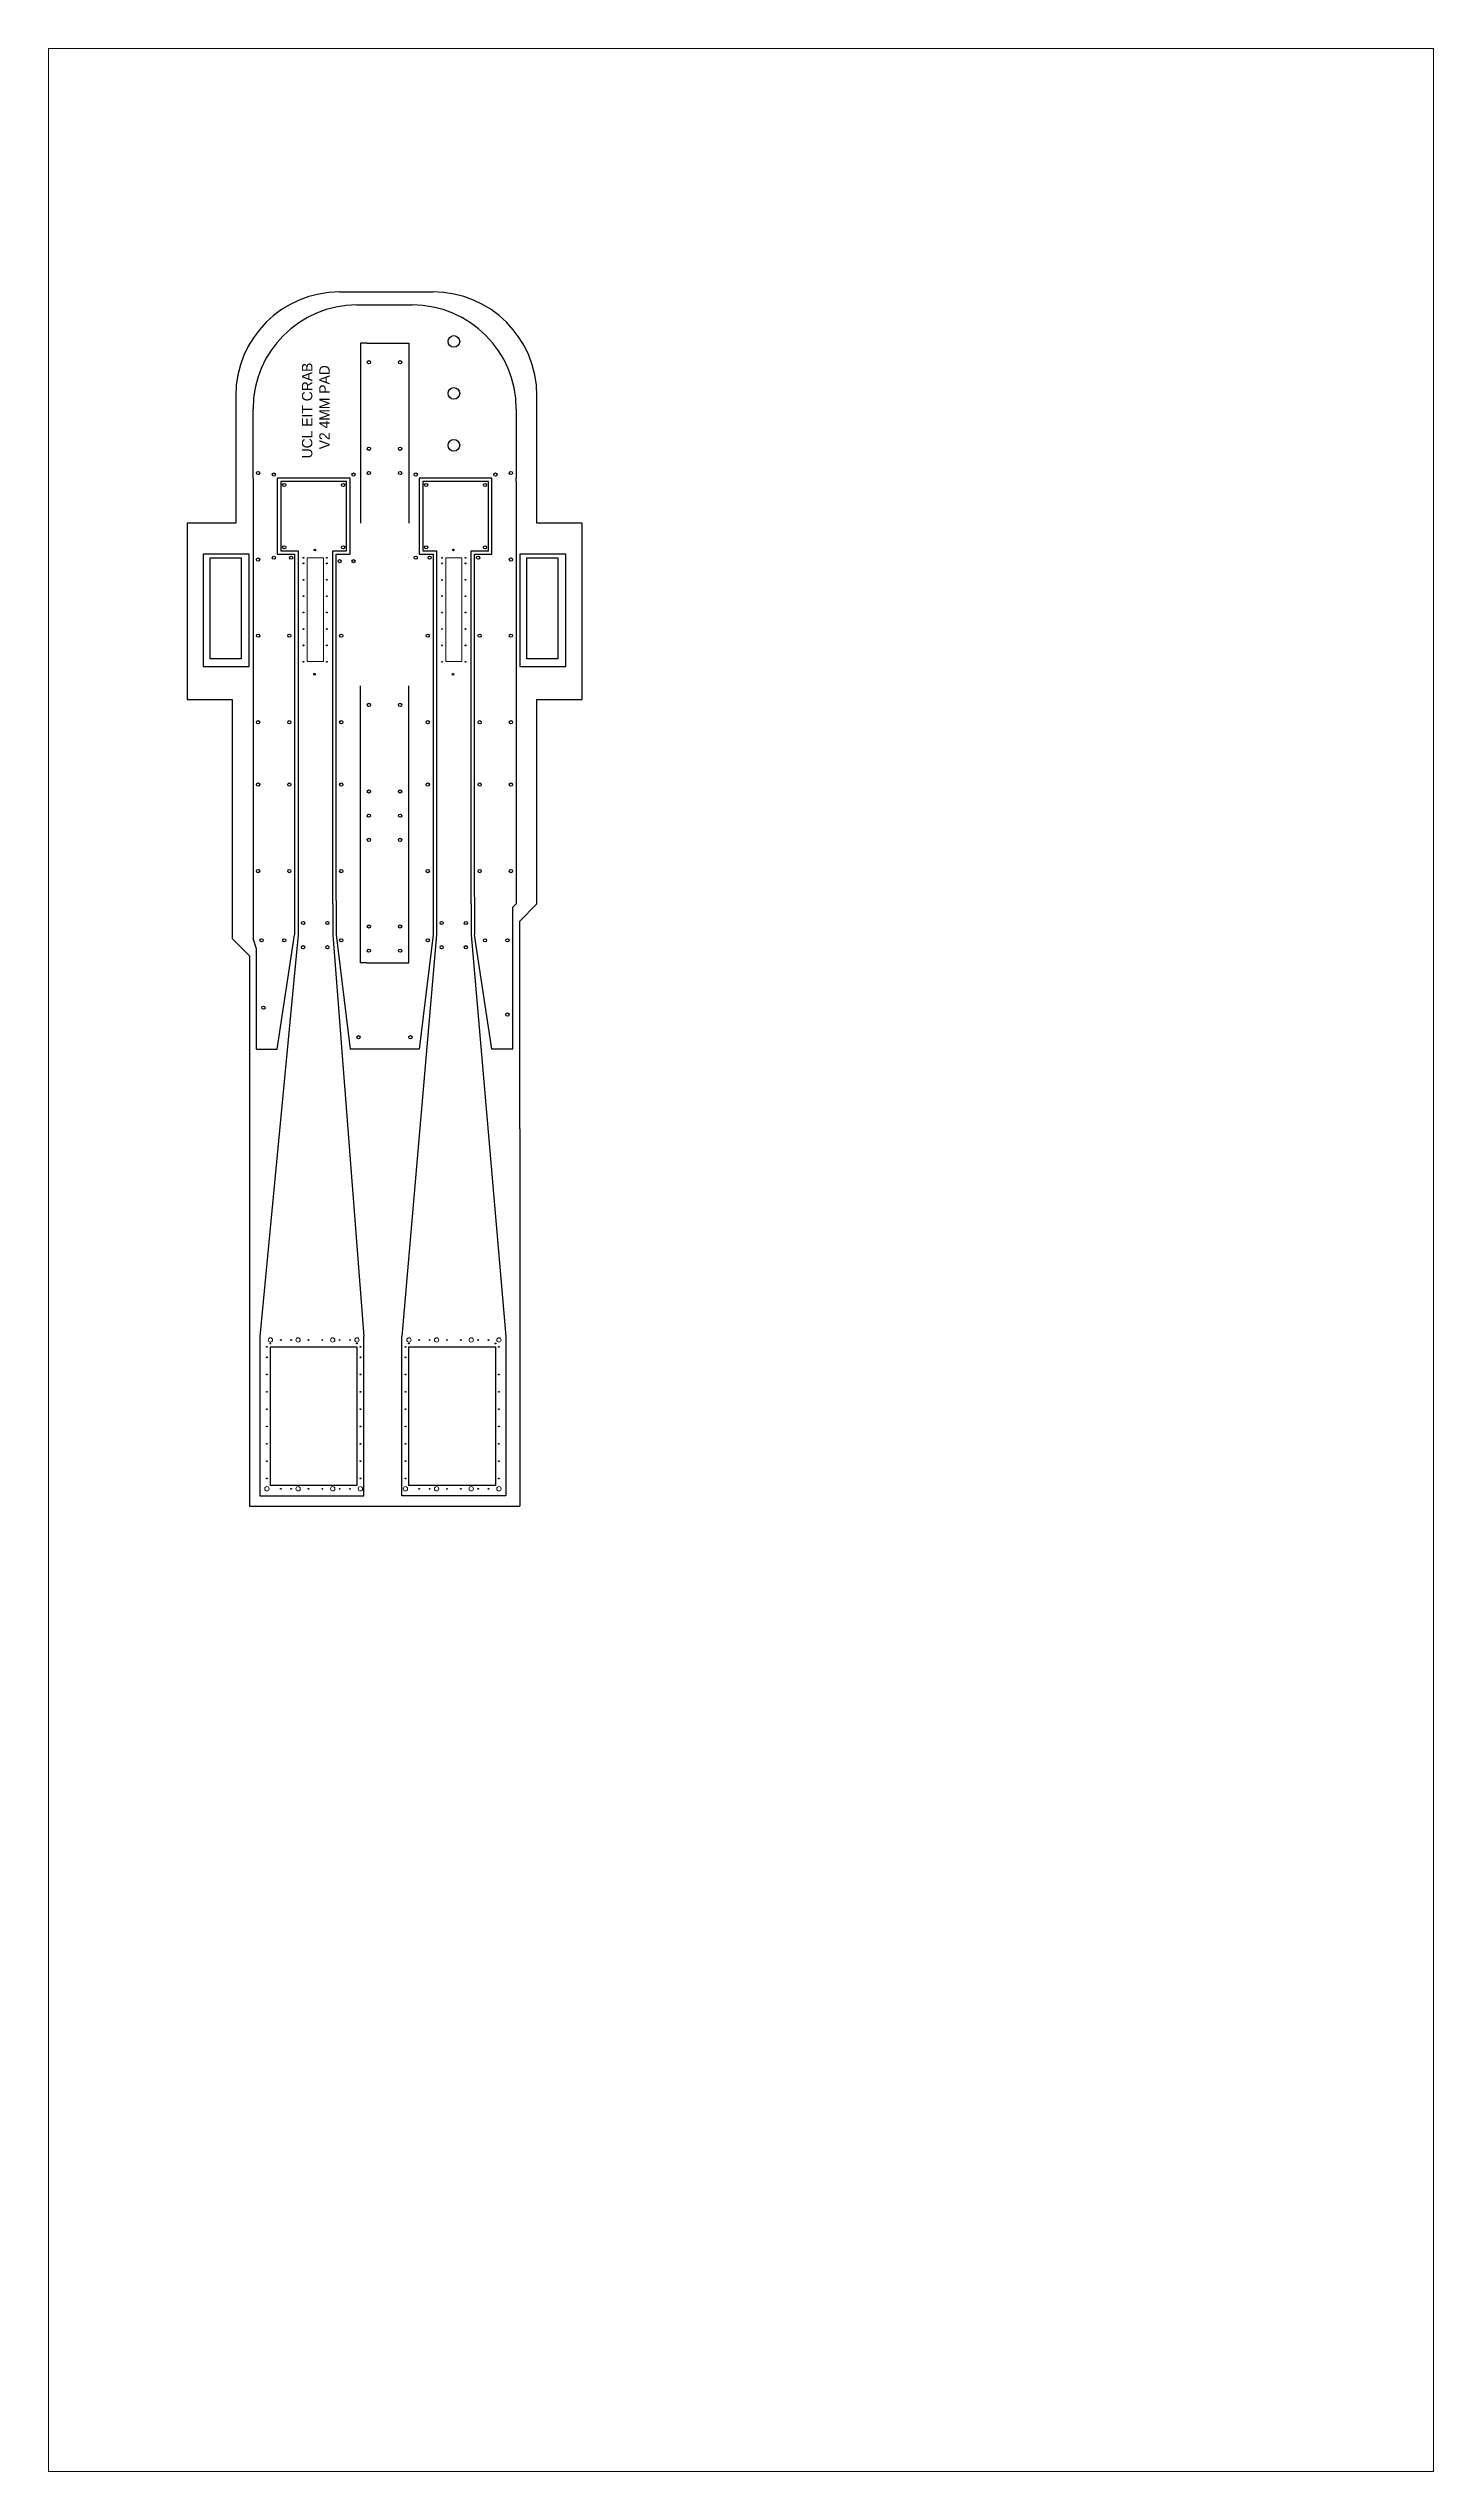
# Model space of a CAD drawing. Header units: millimetres. Extents: x 43.3 to 83.3, y 94.2 to 164.2.
import ezdxf

# ---------------------------------------------------------------- set-up
doc = ezdxf.new("R2010")
doc.units = ezdxf.units.MM
for name, color, linetype in [('construction', 7, 'Continuous'), ('Foil', 5, 'Continuous'), ('Opening', 1, 'Continuous'), ('Outline', 3, 'Continuous')]:
    doc.layers.add(name, color=color, linetype=linetype)
doc.layers.get('construction').off()

# ---------------------------------------------------------------- blocks, each defined once
blk = doc.blocks.new('A$C39C77EFC')
at = {"layer": 'Opening', "linetype": 'Continuous', "lineweight": 0}
blk.add_lwpolyline([(-3.352, 68.643), (36.648, 68.643), (36.648, -1.357), (-3.352, -1.357)], close=True, dxfattribs=at)

msp = doc.modelspace()

# ---------------------------------------------------------------- linework, layer by layer
at = {"layer": 'Foil'}
for p, q in [((52.2, 156.8), (53.8, 156.8)), ((49.2, 151.8), (49.2, 153.8)), ((56.8, 153.8), (56.8, 151.8)), ((49.2, 151.8), (49.2, 151.7)), ((49.2, 151.7), (49.2, 149.7)), ((51, 151.8), (49.9, 151.8)), ((49.9, 151.8), (49.9, 149.7)), ((51.9, 151.7), (50, 151.7)), ((50, 151.7), (50, 149.7)), ((52, 151.8), (51, 151.8)), ((51.9, 149.7), (51.9, 151.7)), ((52, 149.7), (52, 151.8)), ((55, 151.8), (54, 151.8)), ((54, 151.8), (54, 149.7)), ((56, 151.7), (54.1, 151.7)), ((54.1, 151.7), (54.1, 149.7)), ((56.1, 151.8), (55, 151.8)), ((56, 149.7), (56, 151.7)), ((56.1, 149.7), (56.1, 151.8)), ((56.8, 151.7), (56.8, 151.8)), ((56.8, 151.7), (56.8, 149.5)), ((49.09, 149.6), (47.764, 149.6)), ((47.764, 149.6), (47.764, 149.5)), ((47.764, 149.5), (47.764, 146.357)), ((47.965, 146.575), (47.965, 149.5)), ((47.965, 149.5), (48.86, 149.5)), ((48.86, 149.5), (48.86, 146.575)), ((49.09, 149.5), (49.09, 149.6)), ((49.09, 146.357), (49.09, 149.5)), ((49.2, 149.7), (49.2, 146)), ((49.9, 149.7), (49.9, 149.6)), ((49.9, 149.6), (50.4, 149.6)), ((50, 149.7), (50.5, 149.7)), ((50.4, 149.6), (50.4, 146)), ((50.5, 149.7), (50.5, 146)), ((51.5, 146), (51.5, 149.7)), ((51.5, 149.7), (51.9, 149.7)), ((51.6, 149.5), (51.6, 149.6)), ((51.6, 149.6), (52, 149.6)), ((51.6, 146), (51.6, 149.5)), ((52, 149.6), (52, 149.7)), ((54, 149.7), (54, 149.6)), ((54, 149.6), (54.4, 149.6)), ((54.1, 149.7), (54.5, 149.7)), ((54.4, 149.6), (54.4, 146)), ((54.5, 149.7), (54.5, 146)), ((55.5, 146), (55.5, 149.7)), ((55.5, 149.7), (56, 149.7)), ((55.6, 149.5), (55.6, 149.6)), ((55.6, 149.6), (56.1, 149.6)), ((55.6, 146), (55.6, 149.5)), ((56.1, 149.6), (56.1, 149.7)), ((56.8, 149.5), (56.8, 146)), ((58.235, 149.6), (56.909, 149.6)), ((56.909, 149.6), (56.909, 149.5)), ((56.909, 149.5), (56.909, 146.357)), ((57.11, 146.575), (57.11, 149.5)), ((57.11, 149.5), (58.005, 149.5)), ((58.005, 149.5), (58.005, 146.575)), ((58.235, 149.5), (58.235, 149.6)), ((58.235, 146.357), (58.235, 149.5)), ((47.764, 146.357), (49.09, 146.357)), ((48.86, 146.575), (47.965, 146.575)), ((56.909, 146.357), (58.235, 146.357)), ((58.005, 146.575), (57.11, 146.575)), ((49.2, 146), (49.2, 138.5)), ((50.4, 146), (50.4, 143.4)), ((50.5, 146), (50.5, 143.2)), ((51.5, 143.2), (51.5, 146)), ((51.6, 143.3), (51.6, 146)), ((54.4, 146), (54.4, 143.3)), ((54.5, 146), (54.5, 143.2)), ((55.5, 143.2), (55.5, 146)), ((55.6, 143.4), (55.6, 146)), ((56.8, 146), (56.8, 139.5)), ((50.4, 143.4), (50.4, 138.7)), ((50.5, 143.2), (50.5, 138.6)), ((51.5, 139.5), (51.5, 143.2)), ((51.6, 139.6), (51.6, 143.3)), ((54.4, 143.3), (54.4, 139.7)), ((54.5, 143.2), (54.5, 139.6)), ((55.5, 139.5), (55.5, 143.2)), ((55.6, 139.7), (55.6, 143.4)), ((51.5, 139.5), (51.5, 138.6)), ((51.6, 139.6), (51.6, 138.6)), ((54.4, 139.7), (54.4, 138.6)), ((54.5, 139.6), (54.5, 138.6)), ((55.5, 139.5), (55.5, 138.6)), ((55.6, 139.7), (55.6, 138.6)), ((56.7, 139.4), (56.8, 139.5)), ((56.7, 135.3), (56.7, 139.4)), ((50.5, 138.6), (49.4, 127)), ((49.9, 135.3), (50.4, 138.6)), ((50.4, 138.7), (50.4, 138.6)), ((51.5, 138.6), (52.4, 127)), ((51.6, 138.6), (52, 135.3)), ((54.5, 138.6), (53.5, 127)), ((54.4, 138.6), (54, 135.3)), ((55.5, 138.6), (56.5, 127)), ((56.1, 135.3), (55.6, 138.6)), ((49.3, 138.2), (49.2, 138.5)), ((49.3, 135.3), (49.3, 138.2)), ((49.3, 135.3), (49.9, 135.3)), ((54, 135.3), (52, 135.3)), ((56.7, 135.3), (56.1, 135.3)), ((49.4, 127), (49.4, 122.4)), ((52.4, 122.4), (52.4, 127)), ((53.5, 122.4), (53.5, 127)), ((56.5, 127), (56.5, 122.4)), ((49.4, 122.4), (52.4, 122.4)), ((56.5, 122.4), (53.5, 122.4))]:
    msp.add_line(p, q, dxfattribs=at)
for centre, radius in [((55, 155.746), 0.168), ((52.546, 155.146), 0.0463), ((53.446, 155.146), 0.0463), ((55, 154.246), 0.168), ((52.546, 152.646), 0.0463), ((53.446, 152.646), 0.0463), ((55, 152.746), 0.168), ((49.346, 151.946), 0.0463), ((49.8, 151.9), 0.0463), ((52.1, 151.9), 0.0463), ((52.546, 151.946), 0.0463), ((53.446, 151.946), 0.0463), ((53.9, 151.9), 0.0463), ((56.2, 151.9), 0.0463), ((56.646, 151.946), 0.0463), ((50.1, 151.6), 0.0463), ((51.8, 151.6), 0.0463), ((54.2, 151.6), 0.0463), ((55.9, 151.6), 0.0463), ((50.1, 149.8), 0.0463), ((51.8, 149.8), 0.0463), ((54.2, 149.8), 0.0463), ((55.9, 149.8), 0.0463), ((49.346, 149.446), 0.0463), ((49.8, 149.5), 0.0463), ((50.3, 149.5), 0.0463), ((50.657, 149.493), 0.0114), ((50.657, 149.335), 0.0114), ((50.986, 149.724), 0.0239), ((51.333, 149.493), 0.0114), ((51.333, 149.335), 0.0114), ((51.7, 149.4), 0.0463), ((52.1, 149.4), 0.0463), ((53.9, 149.5), 0.0463), ((54.3, 149.5), 0.0463), ((54.657, 149.493), 0.0114), ((54.657, 149.335), 0.0114), ((54.986, 149.724), 0.0239), ((55.333, 149.493), 0.0114), ((55.333, 149.335), 0.0114), ((55.7, 149.5), 0.0463), ((56.646, 149.446), 0.0463), ((50.657, 148.861), 0.0114), ((51.333, 148.861), 0.0114), ((54.657, 148.861), 0.0114), ((55.333, 148.861), 0.0114), ((50.657, 148.387), 0.0114), ((50.657, 147.914), 0.0114), ((51.333, 148.387), 0.0114), ((51.333, 147.914), 0.0114), ((54.657, 148.387), 0.0114), ((54.657, 147.914), 0.0114), ((55.333, 148.387), 0.0114), ((55.333, 147.914), 0.0114), ((49.346, 147.246), 0.0463), ((50.246, 147.246), 0.0463), ((50.657, 147.44), 0.0114), ((51.333, 147.44), 0.0114), ((51.746, 147.246), 0.0463), ((54.246, 147.246), 0.0463), ((54.657, 147.44), 0.0114), ((55.333, 147.44), 0.0114), ((55.746, 147.246), 0.0463), ((56.646, 147.246), 0.0463), ((50.657, 146.966), 0.0114), ((50.657, 146.493), 0.0114), ((51.333, 146.966), 0.0114), ((51.333, 146.493), 0.0114), ((54.657, 146.966), 0.0114), ((54.657, 146.493), 0.0114), ((55.333, 146.966), 0.0114), ((55.333, 146.493), 0.0114), ((50.975, 146.134), 0.0239), ((54.975, 146.134), 0.0239), ((52.546, 145.246), 0.0463), ((53.446, 145.246), 0.0463), ((49.346, 144.746), 0.0463), ((50.246, 144.746), 0.0463), ((51.746, 144.746), 0.0463), ((54.246, 144.746), 0.0463), ((55.746, 144.746), 0.0463), ((56.646, 144.746), 0.0463), ((49.346, 142.946), 0.0463), ((50.246, 142.946), 0.0463), ((51.746, 142.946), 0.0463), ((54.246, 142.946), 0.0463), ((55.746, 142.946), 0.0463), ((56.646, 142.946), 0.0463), ((52.546, 142.746), 0.0463), ((53.446, 142.746), 0.0463), ((52.546, 142.046), 0.0463), ((53.446, 142.046), 0.0463), ((52.546, 141.346), 0.0463), ((53.446, 141.346), 0.0463), ((49.346, 140.446), 0.0463), ((50.246, 140.446), 0.0463), ((51.746, 140.446), 0.0463), ((54.246, 140.446), 0.0463), ((55.746, 140.446), 0.0463), ((56.646, 140.446), 0.0463), ((50.646, 138.946), 0.0463), ((51.346, 138.946), 0.0463), ((52.546, 138.846), 0.0463), ((53.446, 138.846), 0.0463), ((54.646, 138.946), 0.0463), ((55.346, 138.946), 0.0463), ((49.446, 138.446), 0.0463), ((50.1, 138.446), 0.0463), ((50.646, 138.246), 0.0463), ((51.346, 138.246), 0.0463), ((51.746, 138.446), 0.0463), ((52.546, 138.146), 0.0463), ((53.446, 138.146), 0.0463), ((54.246, 138.446), 0.0463), ((54.646, 138.246), 0.0463), ((55.346, 138.246), 0.0463), ((55.9, 138.446), 0.0463), ((56.546, 138.446), 0.0463), ((49.5, 136.5), 0.0463), ((56.546, 136.3), 0.0463), ((52.246, 135.646), 0.0463), ((53.746, 135.646), 0.0463), ((49.6, 126.7), 0.0114), ((49.7, 126.8), 0.0114), ((50, 126.9), 0.0114), ((50.3, 126.9), 0.0114), ((50.8, 126.9), 0.0114), ((51.2, 126.9), 0.0114), ((51.7, 126.9), 0.0114), ((52, 126.9), 0.0114), ((52.2, 126.8), 0.0114), ((52.3, 126.7), 0.0114), ((53.6, 126.7), 0.0114), ((53.7, 126.8), 0.0114), ((54, 126.9), 0.0114), ((54.3, 126.9), 0.0114), ((54.8, 126.9), 0.0114), ((55.2, 126.9), 0.0114), ((55.7, 126.9), 0.0114), ((56, 126.9), 0.0114), ((56.2, 126.8), 0.0114), ((56.3, 126.7), 0.0114), ((49.6, 126.4), 0.0114), ((52.3, 126.4), 0.0114), ((53.6, 126.4), 0.0114), ((49.6, 125.9), 0.0114), ((49.6, 125.4), 0.0114), ((52.3, 125.9), 0.0114), ((52.3, 125.4), 0.0114), ((53.6, 125.9), 0.0114), ((53.6, 125.4), 0.0114), ((56.3, 125.9), 0.0114), ((56.3, 125.4), 0.0114), ((49.6, 124.9), 0.0114), ((52.3, 124.9), 0.0114), ((53.6, 124.9), 0.0114), ((56.3, 124.9), 0.0114), ((49.6, 124.4), 0.0114), ((49.6, 123.9), 0.0114), ((52.3, 124.4), 0.0114), ((52.3, 123.9), 0.0114), ((53.6, 124.4), 0.0114), ((53.6, 123.9), 0.0114), ((56.3, 124.4), 0.0114), ((56.3, 123.9), 0.0114), ((49.6, 123.4), 0.0114), ((52.3, 123.4), 0.0114), ((53.6, 123.4), 0.0114), ((56.3, 123.4), 0.0114), ((49.6, 122.9), 0.0114), ((50, 122.6), 0.0114), ((50.3, 122.6), 0.0114), ((50.8, 122.6), 0.0114), ((51.2, 122.6), 0.0114), ((51.7, 122.6), 0.0114), ((52, 122.6), 0.0114), ((52.3, 122.9), 0.0114), ((53.6, 122.9), 0.0114), ((54, 122.6), 0.0114), ((54.3, 122.6), 0.0114), ((54.8, 122.6), 0.0114), ((55.2, 122.6), 0.0114), ((55.7, 122.6), 0.0114), ((56, 122.6), 0.0114), ((56.3, 122.9), 0.0114)]:
    msp.add_circle(centre, radius, dxfattribs=at)
at = {"layer": 'Foil', "linetype": 'Continuous', "lineweight": 0}
for centre in [(49.7, 126.9), (50.5, 126.9), (51.5, 126.9), (52.2, 126.9), (53.7, 126.9), (54.5, 126.9), (55.5, 126.9), (56.3, 126.9), (49.6, 122.6), (50.5, 122.6), (51.5, 122.6), (52.3, 122.6), (53.6, 122.6), (54.5, 122.6), (55.5, 122.6), (56.3, 122.6)]:
    msp.add_circle(centre, 0.0626, dxfattribs=at)
at = {"layer": 'Foil'}
for centre, start, end in [((52.2, 153.8), 90, 180), ((53.8, 153.8), 0, 90)]:
    msp.add_arc(centre, 3, start, end, dxfattribs=at)
at = {"layer": 'Opening', "linetype": 'Continuous', "lineweight": 0}
for p, q in [((50.767, 149.5), (51.233, 149.5)), ((50.767, 146.5), (50.767, 149.5)), ((51.233, 149.5), (51.233, 146.5)), ((54.767, 149.5), (55.233, 149.5)), ((54.767, 146.5), (54.767, 149.5)), ((55.233, 149.5), (55.233, 146.5)), ((51.233, 146.5), (50.767, 146.5)), ((55.233, 146.5), (54.767, 146.5))]:
    msp.add_line(p, q, dxfattribs=at)
at = {"layer": 'Opening'}
for p, q in [((49.7, 122.7), (49.7, 126.7)), ((49.7, 126.7), (52.2, 126.7)), ((52.2, 126.7), (52.2, 122.7)), ((53.7, 122.7), (53.7, 126.7)), ((53.7, 126.7), (56.2, 126.7)), ((56.2, 126.7), (56.2, 122.7)), ((52.2, 122.7), (49.7, 122.7)), ((56.2, 122.7), (53.7, 122.7))]:
    msp.add_line(p, q, dxfattribs=at)
at = {"layer": 'Outline'}
for p, q in [((51.7, 157.178), (54.4, 157.178)), ((52.5, 155.7), (52.3, 155.7)), ((52.3, 155.7), (52.3, 151.7)), ((52.5, 155.7), (53.5, 155.7)), ((53.5, 155.7), (53.7, 155.7)), ((53.7, 155.7), (53.7, 151.7)), ((48.7, 154.178), (48.7, 150.5)), ((57.4, 150.5), (57.4, 154.178)), ((52.3, 151.7), (52.3, 150.5)), ((53.7, 151.7), (53.7, 150.5)), ((47.8, 150.5), (47.3, 150.5)), ((47.3, 150.5), (47.3, 145.4)), ((48.7, 150.5), (47.8, 150.5)), ((58.7, 150.5), (57.4, 150.5)), ((58.7, 145.4), (58.7, 150.5)), ((52.3, 137.8), (52.3, 145.8)), ((53.7, 137.8), (53.7, 145.8)), ((47.3, 145.4), (47.4, 145.4)), ((47.4, 145.4), (47.8, 145.4)), ((47.8, 145.4), (48.6, 145.4)), ((48.6, 145.4), (48.6, 138.5)), ((57.4, 139.5), (57.4, 145.4)), ((57.4, 145.4), (58.7, 145.4)), ((56.9, 139), (57.4, 139.5)), ((56.9, 133), (56.9, 139)), ((48.6, 138.5), (49.1, 138)), ((49.1, 138), (49.1, 133)), ((52.5, 137.8), (52.3, 137.8)), ((52.5, 137.8), (53.5, 137.8)), ((53.5, 137.8), (53.7, 137.8)), ((49.1, 133), (49.1, 122.1)), ((56.9, 133), (56.9, 122.1)), ((49.1, 122.1), (56.9, 122.1))]:
    msp.add_line(p, q, dxfattribs=at)
for centre, start, end in [((51.7, 154.178), 90, 180), ((54.4, 154.178), 360, 90)]:
    msp.add_arc(centre, 3, start, end, dxfattribs=at)

# ---------------------------------------------------------------- block references
at = {"layer": 'construction'}
msp.add_blockref('A$C39C77EFC', (46.643, 95.567), dxfattribs=at)

# ---------------------------------------------------------------- texts
at = {"layer": 'Foil'}
for s, p in [('UCL EIT CRAB', (50.913, 152.369)), ('V2 4MM PAD', (51.413, 152.631))]:
    msp.add_text(s, height=0.3, rotation=90, dxfattribs=at).set_placement(p)

doc.saveas('drawing.dxf')
